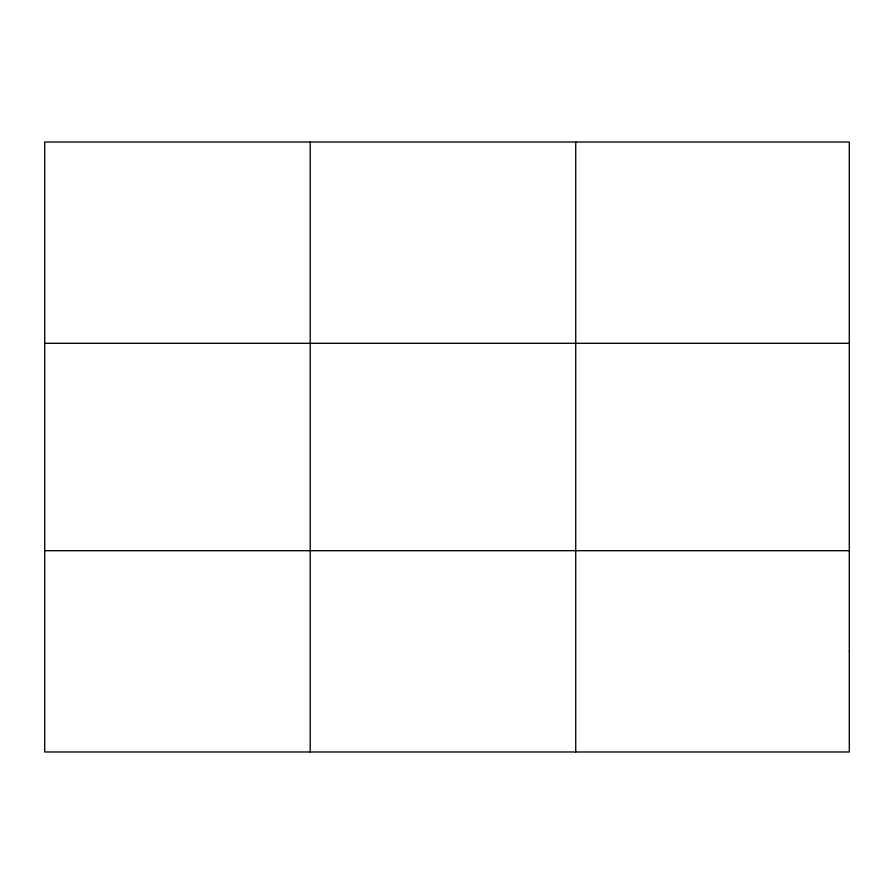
<?xml version="1.0" encoding="UTF-8"?>
<svg xmlns="http://www.w3.org/2000/svg" width="894" height="894" viewBox="0 0 894 894"><rect width="100%" height="100%" fill="white"/><g stroke="black" fill="none" stroke-linecap="round" stroke-linejoin="round"><path stroke-width="1.34" d="M310.218 142.023L310.218 751.977M575.736 142.023L575.736 751.977M44.7 343.307L849.3 343.307M44.7 550.693L849.3 550.693M849.3 651.335L849.3 751.977L44.7 751.977L44.7 142.023L849.3 142.023L849.3 651.335"/></g></svg>
